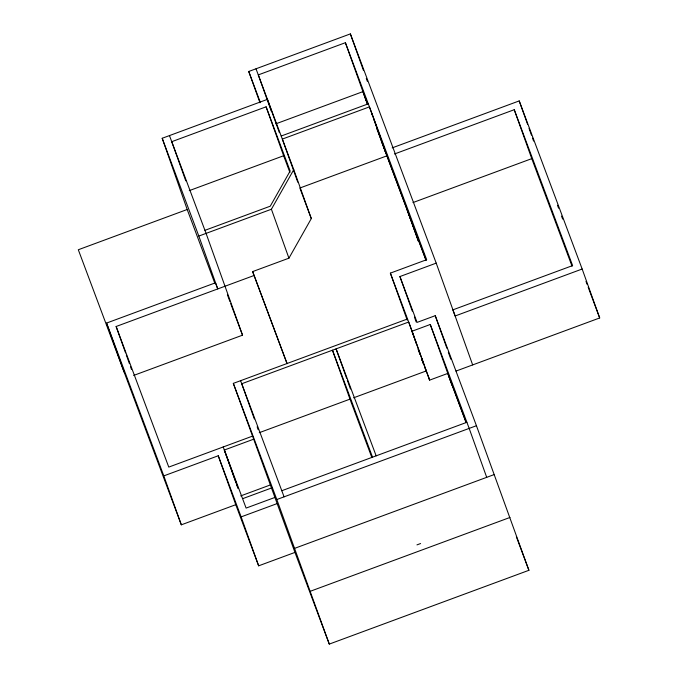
<?xml version="1.0" encoding="UTF-8"?>
<svg xmlns="http://www.w3.org/2000/svg" width="678" height="678" viewBox="0 0 678 678"><rect width="100%" height="100%" fill="white"/><g stroke="black" fill="none" stroke-linecap="round" stroke-linejoin="round"><path stroke-width="1.02" d="M124.099 372.002L106.573 323.067L215.46 282.811L217.748 288.921L198.823 236.071L271.412 209.239L293.777 169.653L256.004 68.792M287.04 363.628L252.64 271.59L288.93 258.174L311.295 218.587L293.777 169.653M259.962 102.793L248.741 71.47L350.365 33.9L436.208 263.132L472.659 364.917M407.19 320.101L390.367 273.124L426.665 259.699L345.399 42.697L258.293 74.902L271.259 111.116M214.884 283.438L187.196 209.494L162.195 138.27L267.446 99.352L279.361 132.634M204.934 230.334L270.268 206.18L290.142 170.992L266.107 106.81L171.746 141.694L185.764 180.848M275.819 123.837L362.925 91.632L367.722 104.454M281.184 136.032L368.29 103.827M189.264 190.637L283.633 155.745L266.107 106.81M187.196 209.494L78.309 249.75L181.323 524.823L235.766 504.695L218.248 455.76L163.805 475.888L181.323 524.823M392.181 147.88L519.212 100.912L582.165 269.022L599.691 317.957L455.98 371.086M297.752 182.153L282.328 139.083L369.434 106.878L386.96 155.821L299.854 188.026L311.295 218.587M394.469 153.991L514.246 109.709L572.613 265.59L452.845 309.871L455.133 315.982L582.165 269.022M412.987 202.561L531.764 158.644L514.246 109.709M125.583 352.924L116.124 326.499L254.038 275.505M412.3 311.143L399.918 276.548L436.208 263.132M133.642 375.434L242.529 335.178L206.078 233.393L169.458 135.583M399.918 276.548L417.089 322.397L435.234 315.685L476.439 425.716L528.908 570.3L329.288 644.1L294.955 552.409L233.325 383.375L407.537 318.965M466.1 422.326L447.785 373.417L429.64 380.129L412.114 331.195L430.267 324.482L469.176 428.403L486.702 477.337M259.25 432.691L349.984 399.139L332.466 350.204L372.527 457.175M353.619 397.8L426.208 370.959L408.681 322.025L241.732 383.748L254.343 418.987M252.25 436.225L168.771 467.091L116.124 326.499M253.394 439.285L224.359 450.023L235.919 482.321M240.732 495.898L270.369 484.94M242.868 498.593L272.463 487.651M281.785 490.728L466.888 422.292M275.141 497.355L246.106 508.093L223.215 446.963M329.288 644.1L276.819 499.525L476.439 425.716M294.955 552.409L258.657 565.825L241.139 516.89L277.429 503.474M294.345 548.46L493.957 474.659M416.962 544.883L420.589 543.536M310.363 591.25L509.983 517.45M557.469 205.222L558.587 208.188M561.545 216.104L562.655 219.07M585.987 281.37L587.097 284.336M588.207 287.303L599.691 317.957M531.764 158.644L572.037 266.183M376.578 128.117L385.816 152.762L373.544 118.506M386.96 155.821L426.055 260.233M364.323 95.547L367.637 104.404M381.282 140.821L425.979 260.191M516.356 536.773L528.908 570.3M449.183 377.332L466.032 422.326M390.367 273.124L412.114 331.195M418.123 349.373L419.945 354.247M421.411 358.154L423.597 364.001L421.555 358.12M426.208 370.959L429.64 380.129M421.453 358.45L423.301 363.374M425.14 368.298L426.25 371.247M428.462 377.154L429.199 379.121M283.633 155.745L289.921 172.534M248.741 71.47L260.191 102.039M376.154 455.836L336.093 348.865L346.611 378.222M349.984 399.139L371.875 457.582M252.64 271.59L287.125 363.671M227.393 294.752L229.969 301.659M230.715 303.625L242.529 335.178M162.195 138.27L198.823 236.071M240.588 380.697L284.082 496.838M233.325 383.375L276.819 499.525M218.248 455.76L241.139 516.89M235.766 504.695L258.657 565.825M106.573 323.067L163.805 475.888M519.212 100.912L527.628 124.405M529.026 128.32L531.476 135.168M532.527 138.109L533.578 141.041M350.365 33.9L363.459 70.461M366.289 78.368L367.349 81.335M407.563 210.833L418.419 241.173M406.419 207.773L418.326 241.054M371.442 112.633L372.849 116.548M345.399 42.697L367.129 103.378M435.234 315.685L446.912 348.297M448.328 352.255L450.802 359.171M430.267 324.482L451.989 385.163M414.428 317.067L416.19 322.008M412.097 331.695L414.199 337.568M414.894 339.525L416.648 344.416M418.402 349.306L420.157 354.204M347.305 380.18L350.458 388.994M271.412 209.239L288.93 258.174M257.148 426.818L258.199 429.75M236.978 485.253L238.029 488.194M224.265 449.904L237.936 488.067M126.286 354.882L129.439 363.688M130.49 366.629L131.54 369.561"/></g></svg>
